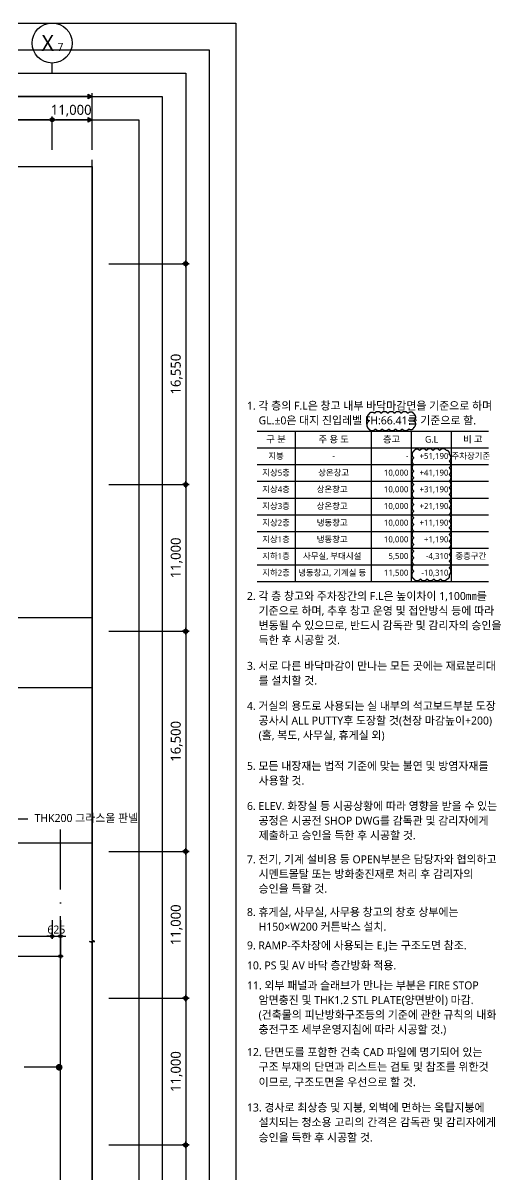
# Model space of a CAD drawing. Header units: millimetres. Extents: x 45782458 to 46215946, y 191740 to 1509539.
# Drawn here: x 45961792 to 45997585, y 963101 to 1049440 of the extents above; entities that cross this region are included whole.
import ezdxf
from ezdxf.enums import TextEntityAlignment as Align

# ---------------------------------------------------------------- set-up
doc = ezdxf.new("R2010")
doc.units = ezdxf.units.MM
doc.header["$LTSCALE"] = 1000
doc.header["$MEASUREMENT"] = 0
doc.header["$PDSIZE"] = -10
doc.linetypes.add('ACAD_ISO03W100', pattern=[30, 12, -18])
doc.linetypes.add('CEN', pattern=[62, 60, -1, 0, -1])
doc.layers.get('0').update_dxf_attribs({"linetype": 'CONTINUOUS'})
doc.layers.get('Defpoints').update_dxf_attribs({"color": 171, "linetype": 'CONTINUOUS'})
for name, color, linetype in [('Center(AR)', 30, 'CEN'), ('DIM', 7, 'CONTINUOUS'), ('LED', 7, 'CONTINUOUS'), ('NDIM', 7, 'CONTINUOUS'), ('SYM', 7, 'CONTINUOUS'), ('SYM(AXIS)', 7, 'CONTINUOUS'), ('TEXT(AXIS)', 2, 'CONTINUOUS'), ('TEXT(MIN)', 7, 'CONTINUOUS')]:
    doc.layers.add(name, color=color, linetype=linetype)
doc.layers.add('VE변경사항적용-20220616', color=10, linetype='CONTINUOUS', plot=False)
doc.styles.add('CGS', font='cgse', dxfattribs={"bigfont": 'cgs'})
doc.styles.add('TE', font='malgun_0.ttf')
doc.styles.add('나눔바른고딕', font='NanumBarunGothic.ttf')
doc.dimstyles.new('BA', dxfattribs={"dimscale": 500, "dimtxt": 3, "dimasz": 1, "dimexe": 1, "dimexo": 5, "dimgap": 0.9, "dimtad": 1, "dimdec": 0, "dimdsep": 46, "dimlunit": 6, "dimtxsty": 'TE', "dimblk": 'DDD', "dimcen": 2.5, "dimclrd": 256, "dimclre": 256, "dimclrt": 3, "dimazin": 2, "dimtfac": 1, "dimtdec": 0, "dimtix": 1, "dimtmove": 2, "dimatfit": 3, "dimldrblk": 'DDD', "dimfxl": 1, "dimtolj": 1, "dimtzin": 0, "dimarcsym": 2})
doc.dimstyles.new('NDIM 1200', dxfattribs={"dimscale": 500, "dimtxt": 3, "dimasz": 1, "dimexe": 2, "dimexo": 2, "dimgap": 1, "dimtad": 1, "dimdec": 0, "dimdsep": 46, "dimtxsty": 'CGS', "dimblk": 'DOT0', "dimcen": 1, "dimdle": 8, "dimclrd": 2, "dimclre": 2, "dimclrt": 2, "dimadec": 0, "dimazin": 0, "dimtfac": 1, "dimtdec": 0, "dimtix": 1, "dimtmove": 2, "dimatfit": 3, "dimldrblk": 'DOT0', "dimfxl": 1, "dimtolj": 1, "dimtzin": 0, "dimlwd": -1, "dimlwe": -1, "dimarcsym": 0})

# ---------------------------------------------------------------- blocks, each defined once
blk = doc.blocks.new('DDD')
at = {"layer": 'DIM', "color": 0}
for p, q in [((-1, 0), (1, 0)), ((0, -1), (0, 1))]:
    blk.add_line(p, q, dxfattribs=at)
for radius in [0.6, 0.3]:
    blk.add_circle((0, 0), radius, dxfattribs=at)
blk = doc.blocks.new('*D222')
at = {"layer": 'Defpoints', "color": 0, "ltscale": 0.4, "transparency": 16777216}
for p in [(45952972, 1042190), (45952972, 1038690), (45963972, 1038690)]:
    blk.add_point(p, dxfattribs=at)
at = {"layer": 'NDIM', "lineweight": -2, "ltscale": 0.4, "transparency": 16777216}
for p, q in [((45952972, 1039940), (45952972, 1042440)), ((45963722, 1042190), (45953222, 1042190)), ((45963972, 1039940), (45963972, 1042440))]:
    blk.add_line(p, q, dxfattribs=at)
at = {"layer": 'NDIM', "lineweight": -2, "ltscale": 0.4, "transparency": 16777216, "xscale": 250, "yscale": 250, "zscale": 250, "rotation": 180}
blk.add_blockref('DDD', (45952972, 1042190), dxfattribs=at)
at = {"layer": 'NDIM', "lineweight": -2, "ltscale": 0.4, "transparency": 16777216, "xscale": 250, "yscale": 250, "zscale": 250}
blk.add_blockref('DDD', (45963972, 1042190), dxfattribs=at)
at = {"layer": 'NDIM', "color": 3, "ltscale": 0.4, "transparency": 16777216, "insert": (45958472, 1042868), "char_height": 750, "attachment_point": 5, "style": 'TE'}
blk.add_mtext('\\A1;11,000', dxfattribs=at)
blk = doc.blocks.new('A$C2F20087E')
at = {"layer": 'SYM(AXIS)'}
blk.add_line((600, 0), (600, 300), dxfattribs=at)
blk.add_circle((600, 900), 600, dxfattribs=at)
blk = doc.blocks.new('*D543')
at = {"layer": 'Defpoints', "color": 0, "ltscale": 0.4, "transparency": 16777216}
for p in [(45966972, 965351), (45966972, 954351), (45973972, 954351)]:
    blk.add_point(p, dxfattribs=at)
at = {"layer": 'NDIM', "lineweight": -2, "ltscale": 0.4, "transparency": 16777216}
for p, q in [((45968222, 965351), (45974222, 965351)), ((45973972, 965101), (45973972, 954601)), ((45968222, 954351), (45974222, 954351))]:
    blk.add_line(p, q, dxfattribs=at)
at = {"layer": 'NDIM', "lineweight": -2, "ltscale": 0.4, "transparency": 16777216, "xscale": 250, "yscale": 250, "zscale": 250}
for p, rotation in [((45973972, 965351), 90), ((45973972, 954351), 270)]:
    blk.add_blockref('DDD', p, dxfattribs=dict(at, rotation=rotation))
at = {"layer": 'NDIM', "color": 3, "ltscale": 0.4, "transparency": 16777216, "insert": (45973295, 959851), "char_height": 750, "attachment_point": 5, "rotation": 90, "style": 'TE'}
blk.add_mtext('\\A1;11,000', dxfattribs=at)
blk = doc.blocks.new('*D544')
at = {"layer": 'Defpoints', "color": 0, "ltscale": 0.4, "transparency": 16777216}
for p in [(45966972, 976351), (45966972, 965351), (45973972, 965351)]:
    blk.add_point(p, dxfattribs=at)
at = {"layer": 'NDIM', "lineweight": -2, "ltscale": 0.4, "transparency": 16777216}
for p, q in [((45968222, 976351), (45974222, 976351)), ((45973972, 976101), (45973972, 965601)), ((45968222, 965351), (45974222, 965351))]:
    blk.add_line(p, q, dxfattribs=at)
at = {"layer": 'NDIM', "lineweight": -2, "ltscale": 0.4, "transparency": 16777216, "xscale": 250, "yscale": 250, "zscale": 250}
for p, rotation in [((45973972, 976351), 90), ((45973972, 965351), 270)]:
    blk.add_blockref('DDD', p, dxfattribs=dict(at, rotation=rotation))
at = {"layer": 'NDIM', "color": 3, "ltscale": 0.4, "transparency": 16777216, "insert": (45973295, 970851), "char_height": 750, "attachment_point": 5, "rotation": 90, "style": 'TE'}
blk.add_mtext('\\A1;11,000', dxfattribs=at)
blk = doc.blocks.new('*D545')
at = {"layer": 'Defpoints', "color": 0, "ltscale": 0.4, "transparency": 16777216}
for p in [(45966972, 987351), (45966972, 976351), (45973972, 976351)]:
    blk.add_point(p, dxfattribs=at)
at = {"layer": 'NDIM', "lineweight": -2, "ltscale": 0.4, "transparency": 16777216}
for p, q in [((45968222, 987351), (45974222, 987351)), ((45973972, 987101), (45973972, 976601)), ((45968222, 976351), (45974222, 976351))]:
    blk.add_line(p, q, dxfattribs=at)
at = {"layer": 'NDIM', "lineweight": -2, "ltscale": 0.4, "transparency": 16777216, "xscale": 250, "yscale": 250, "zscale": 250}
for p, rotation in [((45973972, 987351), 90), ((45973972, 976351), 270)]:
    blk.add_blockref('DDD', p, dxfattribs=dict(at, rotation=rotation))
at = {"layer": 'NDIM', "color": 3, "ltscale": 0.4, "transparency": 16777216, "insert": (45973295, 981851), "char_height": 750, "attachment_point": 5, "rotation": 90, "style": 'TE'}
blk.add_mtext('\\A1;11,000', dxfattribs=at)
blk = doc.blocks.new('*D546')
at = {"layer": 'Defpoints', "color": 0, "ltscale": 0.4, "transparency": 16777216}
for p in [(45966972, 1003851), (45966972, 987351), (45973972, 987351)]:
    blk.add_point(p, dxfattribs=at)
at = {"layer": 'NDIM', "lineweight": -2, "ltscale": 0.4, "transparency": 16777216}
for p, q in [((45968222, 1003851), (45974222, 1003851)), ((45973972, 1003601), (45973972, 987601)), ((45968222, 987351), (45974222, 987351))]:
    blk.add_line(p, q, dxfattribs=at)
at = {"layer": 'NDIM', "lineweight": -2, "ltscale": 0.4, "transparency": 16777216, "xscale": 250, "yscale": 250, "zscale": 250}
for p, rotation in [((45973972, 1003851), 90), ((45973972, 987351), 270)]:
    blk.add_blockref('DDD', p, dxfattribs=dict(at, rotation=rotation))
at = {"layer": 'NDIM', "color": 3, "ltscale": 0.4, "transparency": 16777216, "insert": (45973295, 995601), "char_height": 750, "attachment_point": 5, "rotation": 90, "style": 'TE'}
blk.add_mtext('\\A1;16,500', dxfattribs=at)
blk = doc.blocks.new('*D547')
at = {"layer": 'Defpoints', "color": 0, "ltscale": 0.4, "transparency": 16777216}
for p in [(45966972, 1014851), (45966972, 1003851), (45973972, 1003851)]:
    blk.add_point(p, dxfattribs=at)
at = {"layer": 'NDIM', "lineweight": -2, "ltscale": 0.4, "transparency": 16777216}
for p, q in [((45968222, 1014851), (45974222, 1014851)), ((45973972, 1014601), (45973972, 1004101)), ((45968222, 1003851), (45974222, 1003851))]:
    blk.add_line(p, q, dxfattribs=at)
at = {"layer": 'NDIM', "lineweight": -2, "ltscale": 0.4, "transparency": 16777216, "xscale": 250, "yscale": 250, "zscale": 250}
for p, rotation in [((45973972, 1014851), 90), ((45973972, 1003851), 270)]:
    blk.add_blockref('DDD', p, dxfattribs=dict(at, rotation=rotation))
at = {"layer": 'NDIM', "color": 3, "ltscale": 0.4, "transparency": 16777216, "insert": (45973295, 1009351), "char_height": 750, "attachment_point": 5, "rotation": 90, "style": 'TE'}
blk.add_mtext('\\A1;11,000', dxfattribs=at)
blk = doc.blocks.new('*D548')
at = {"layer": 'Defpoints', "color": 0, "ltscale": 0.4, "transparency": 16777216}
for p in [(45966972, 1031401), (45966972, 1014851), (45973972, 1014851)]:
    blk.add_point(p, dxfattribs=at)
at = {"layer": 'NDIM', "lineweight": -2, "ltscale": 0.4, "transparency": 16777216}
for p, q in [((45968222, 1031401), (45974222, 1031401)), ((45973972, 1031151), (45973972, 1015101)), ((45968222, 1014851), (45974222, 1014851))]:
    blk.add_line(p, q, dxfattribs=at)
at = {"layer": 'NDIM', "lineweight": -2, "ltscale": 0.4, "transparency": 16777216, "xscale": 250, "yscale": 250, "zscale": 250}
for p, rotation in [((45973972, 1031401), 90), ((45973972, 1014851), 270)]:
    blk.add_blockref('DDD', p, dxfattribs=dict(at, rotation=rotation))
at = {"layer": 'NDIM', "color": 3, "ltscale": 0.4, "transparency": 16777216, "insert": (45973295, 1023126), "char_height": 750, "attachment_point": 5, "rotation": 90, "style": 'TE'}
blk.add_mtext('\\A1;16,550', dxfattribs=at)
blk = doc.blocks.new('*D700')
at = {"layer": 'Defpoints', "color": 0, "ltscale": 0.4, "transparency": 16777216}
for p in [(45963972, 982501), (45964597, 982501), (45964597, 981001)]:
    blk.add_point(p, dxfattribs=at)
at = {"layer": 'NDIM', "lineweight": -2, "ltscale": 0.4, "transparency": 16777216}
for p, q in [((45963972, 982201), (45963972, 980801)), ((45964597, 982201), (45964597, 980801)), ((45963772, 981001), (45963572, 981001)), ((45963972, 981001), (45964597, 981001)), ((45964797, 981001), (45964997, 981001))]:
    blk.add_line(p, q, dxfattribs=at)
at = {"layer": 'NDIM', "lineweight": -2, "ltscale": 0.4, "transparency": 16777216, "xscale": 200, "yscale": 200, "zscale": 200}
blk.add_blockref('DDD', (45963972, 981001), dxfattribs=at)
at = {"layer": 'NDIM', "lineweight": -2, "ltscale": 0.4, "transparency": 16777216, "xscale": 200, "yscale": 200, "zscale": 200, "rotation": 180}
blk.add_blockref('DDD', (45964597, 981001), dxfattribs=at)
at = {"layer": 'NDIM', "color": 3, "ltscale": 0.4, "transparency": 16777216, "insert": (45964285, 981491), "char_height": 600, "attachment_point": 5, "style": 'TE'}
blk.add_mtext('\\A1;625', dxfattribs=at)
blk = doc.blocks.new('*D702')
at = {"layer": 'Defpoints', "color": 0, "ltscale": 0.4, "transparency": 16777216}
for p in [(45950522, 982501), (45964597, 982501), (45964597, 979501)]:
    blk.add_point(p, dxfattribs=at)
at = {"layer": 'NDIM', "lineweight": -2, "ltscale": 0.4, "transparency": 16777216}
for p, q in [((45950522, 982201), (45950522, 979301)), ((45964597, 982201), (45964597, 979301)), ((45950722, 979501), (45964397, 979501))]:
    blk.add_line(p, q, dxfattribs=at)
at = {"layer": 'NDIM', "lineweight": -2, "ltscale": 0.4, "transparency": 16777216, "xscale": 200, "yscale": 200, "zscale": 200, "rotation": 180}
blk.add_blockref('DDD', (45950522, 979501), dxfattribs=at)
at = {"layer": 'NDIM', "lineweight": -2, "ltscale": 0.4, "transparency": 16777216, "xscale": 200, "yscale": 200, "zscale": 200}
blk.add_blockref('DDD', (45964597, 979501), dxfattribs=at)
at = {"layer": 'NDIM', "color": 3, "ltscale": 0.4, "transparency": 16777216, "insert": (45957560, 980043), "char_height": 600, "attachment_point": 5, "style": 'TE'}
blk.add_mtext('\\A1;14,075', dxfattribs=at)
blk = doc.blocks.new('*D704')
at = {"layer": 'Defpoints', "color": 0, "ltscale": 0.4, "transparency": 16777216}
for p in [(45950522, 982501), (45963972, 982501), (45963972, 981001)]:
    blk.add_point(p, dxfattribs=at)
at = {"layer": 'NDIM', "lineweight": -2, "ltscale": 0.4, "transparency": 16777216}
for p, q in [((45950522, 982201), (45950522, 980801)), ((45963972, 982201), (45963972, 980801)), ((45950722, 981001), (45963772, 981001))]:
    blk.add_line(p, q, dxfattribs=at)
at = {"layer": 'NDIM', "lineweight": -2, "ltscale": 0.4, "transparency": 16777216, "xscale": 200, "yscale": 200, "zscale": 200, "rotation": 180}
blk.add_blockref('DDD', (45950522, 981001), dxfattribs=at)
at = {"layer": 'NDIM', "lineweight": -2, "ltscale": 0.4, "transparency": 16777216, "xscale": 200, "yscale": 200, "zscale": 200}
blk.add_blockref('DDD', (45963972, 981001), dxfattribs=at)
at = {"layer": 'NDIM', "color": 3, "ltscale": 0.4, "transparency": 16777216, "insert": (45957247, 981543), "char_height": 600, "attachment_point": 5, "style": 'TE'}
blk.add_mtext('\\A1;13,450', dxfattribs=at)
blk = doc.blocks.new('sadnjfknkfggfhfgh')
at = {"layer": 'TEXT(MIN)'}
for points in [[(43152817, 1561090), (43187500, 1561090)], [(43158517, 1561090), (43158517, 1538590)], [(43169917, 1561090), (43169917, 1538590)], [(43175917, 1561090), (43175917, 1538590)], [(43181917, 1561090), (43181917, 1538590)], [(43152817, 1558590), (43187500, 1558590)], [(43152817, 1556090), (43187500, 1556090)], [(43152817, 1553590), (43187500, 1553590)], [(43152817, 1551090), (43187500, 1551090)], [(43152817, 1548590), (43187500, 1548590)], [(43152817, 1546090), (43187500, 1546090)], [(43152817, 1543590), (43187500, 1543590)], [(43152817, 1541090), (43187500, 1541090)], [(43152817, 1538590), (43187500, 1538590)]]:
    blk.add_lwpolyline(points, dxfattribs=at)
at = {"layer": 'VE변경사항적용-20220616', "linetype": 'ACAD_ISO03W100'}
for points in [[(43169553, 1561457, 0.5205671), (43170553, 1561457, 0.5205671), (43171553, 1561457, 0.5205671), (43172553, 1561457, 0.5205671), (43173553, 1561457, 0.5205671), (43174553, 1561457, 0.5205671), (43175553, 1561457, 0.5205671), (43176324, 1561686, 0.5205671), (43176324, 1562686, 0.5205671), (43176324, 1563686, 0.5205671), (43175411, 1563773, 0.5205671), (43174411, 1563773, 0.5205671), (43173411, 1563773, 0.5205671), (43172411, 1563773, 0.5205671), (43171411, 1563773, 0.5205671), (43170411, 1563773, 0.5205671), (43169553, 1563630, 0.5205671), (43169553, 1562630, 0.5205671)], [(43176283, 1538961, 0.5205671), (43177283, 1538961, 0.5205671), (43178283, 1538961, 0.5205671), (43179283, 1538961, 0.5205671), (43180283, 1538961, 0.5205671), (43181283, 1538961, 0.5205671), (43181611, 1539632, 0.5205671), (43181611, 1540632, 0.5205671), (43181611, 1541632, 0.5205671), (43181611, 1542632, 0.5205671), (43181611, 1543632, 0.5205671), (43181611, 1544632, 0.5205671), (43181611, 1545632, 0.5205671), (43181611, 1546632, 0.5205671), (43181611, 1547632, 0.5205671), (43181611, 1548632, 0.5205671), (43181611, 1549632, 0.5205671), (43181611, 1550632, 0.5205671), (43181611, 1551632, 0.5205671), (43181611, 1552632, 0.5205671), (43181611, 1553632, 0.5205671), (43181611, 1554632, 0.5205671), (43181611, 1555632, 0.5205671), (43181611, 1556632, 0.5205671), (43181611, 1557632, 0.5205671), (43181186, 1558208, 0.5205671), (43180186, 1558208, 0.5205671), (43179186, 1558208, 0.5205671), (43178186, 1558208, 0.5205671), (43177186, 1558208, 0.5205671), (43176283, 1558111, 0.5205671), (43176283, 1557111, 0.5205671), (43176283, 1556111, 0.5205671), (43176283, 1555111, 0.5205671), (43176283, 1554111, 0.5205671), (43176283, 1553111, 0.5205671), (43176283, 1552111, 0.5205671), (43176283, 1551111, 0.5205671), (43176283, 1550111, 0.5205671), (43176283, 1549111, 0.5205671), (43176283, 1548111, 0.5205671), (43176283, 1547111, 0.5205671), (43176283, 1546111, 0.5205671), (43176283, 1545111, 0.5205671), (43176283, 1544111, 0.5205671), (43176283, 1543111, 0.5205671), (43176283, 1542111, 0.5205671), (43176283, 1541111, 0.5205671), (43176283, 1540111, 0.5205671)]]:
    blk.add_lwpolyline(points, format="xyb", close=True, dxfattribs=at)
at = {"layer": 'TEXT(MIN)', "style": '나눔바른고딕'}
for s, p in [('1. 각 층의 F.L은 창고 내부 바닥마감면을 기준으로 하며', (43151304, 1564928)), ('GL.±0은 대지 진입레벨 FH:66.41를 기준으로 함.', (43153044, 1562728)), ('2. 각 층 창고와 주차장간의 F.L은 높이차이 1,100㎜를', (43151304, 1536398)), ('기준으로 하며, 추후 창고 운영 및 접안방식 등에 따라', (43153044, 1534198)), ('변동될 수 있으므로, 반드시 감독관 및 감리자의 승인을', (43153044, 1531998)), ('득한 후 시공할 것.', (43153044, 1529798)), ('3. 서로 다른 바닥마감이 만나는 모든 곳에는 재료분리대', (43151304, 1525928)), ('를 설치할 것.', (43153044, 1523728)), ('4. 거실의 용도로 사용되는 실 내부의 석고보드부분 도장', (43151304, 1519928)), ('공사시 ALL PUTTY후 도장할 것(천장 마감높이+200)', (43153044, 1517728)), ('(홀, 복도, 사무실, 휴게실 외)', (43153044, 1515528)), ('5. 모든 내장재는 법적 기준에 맞는 불연 및 방염자재를', (43151304, 1510928)), ('사용할 것.', (43153044, 1508728)), ('6. ELEV. 화장실 등 시공상황에 따라 영향을 받을 수 있는', (43151304, 1504928)), ('공정은 시공전 SHOP DWG를 감독관 및 감리자에게', (43153044, 1502728)), ('제출하고 승인을 득한 후 시공할 것.', (43153044, 1500528)), ('7. 전기, 기계 설비용 등 OPEN부분은 담당자와 협의하고', (43151304, 1496928)), ('시멘트몰탈 또는 방화충진재로 처리 후 감리자의', (43153044, 1494728)), ('승인을 득할 것.', (43153044, 1492528)), ('8. 휴게실, 사무실, 사무용 창고의 창호 상부에는', (43151304, 1489028)), ('H150×W200 커튼박스 설치.', (43153044, 1486828)), ('9. RAMP-주차장에 사용되는 E.J는 구조도면 참조.', (43151304, 1484028)), ('10. PS 및 AV 바닥 층간방화 적용.', (43151304, 1481028)), ('11. 외부 패널과 슬래브가 만나는 부분은 FIRE STOP', (43151304, 1478028)), ('암면충진 및 THK1.2 STL PLATE(양면받이) 마감.', (43153044, 1475828)), ('(건축물의 피난방화구조등의 기준에 관한 규칙의 내화', (43153044, 1473628)), ('충전구조 세부운영지침에 따라 시공할 것.)', (43153044, 1471428)), ('12. 단면도를 포함한 건축 CAD 파일에 명기되어 있는', (43151304, 1468028)), ('구조 부재의 단면과 리스트는 검토 및 참조를 위한것', (43153044, 1465828)), ('이므로, 구조도면을 우선으로 할 것.', (43153044, 1463528)), ('13. 경사로 최상층 및 지붕, 외벽에 면하는 옥탑지붕에', (43151304, 1459728)), ('설치되는 청소용 고리의 간격은 감독관 및 감리자에게', (43153044, 1457528)), ('승인을 득한 후 시공할 것.', (43153044, 1455228))]:
    blk.add_text(s, height=1200, dxfattribs=at).set_placement(p, align=Align.MIDDLE_LEFT)
for s, height, p in [('구 분', 1000, (43155666, 1559896)), ('주 용 도', 1000, (43164299, 1559896)), ('층고', 1000, (43172962, 1559896)), ('G.L', 1000, (43178962, 1559896)), ('비 고', 1000, (43185143, 1559896)), ('지붕', 900, (43155666, 1557396)), ('주차장기준', 900, (43184845, 1557396)), ('-', 900, (43164289, 1557396)), ('지상5층', 900, (43155666, 1554896)), ('상온창고', 900, (43164289, 1554896)), ('지상4층', 900, (43155666, 1552396)), ('상온창고', 900, (43164070, 1552396)), ('지상3층', 900, (43155666, 1549896)), ('상온창고', 900, (43164070, 1549896)), ('지상2층', 900, (43155666, 1547396)), ('냉동창고', 900, (43164070, 1547396)), ('냉동창고', 900, (43164070, 1544896)), ('지상1층', 900, (43155666, 1544896)), ('지하1층', 900, (43155666, 1542396)), ('사무실, 부대시설', 900, (43164070, 1542396)), ('중층구간', 900, (43184845, 1542396)), ('지하2층', 900, (43155666, 1539896)), ('냉동창고, 기계실 등', 900, (43164070, 1539896))]:
    blk.add_text(s, height=height, dxfattribs=at).set_placement(p, align=Align.MIDDLE_CENTER)
for s, p in [('+51,190', (43181487, 1557396)), ('-', (43175487, 1557396)), ('10,000', (43175487, 1554896)), ('+41,190', (43181487, 1554896)), ('10,000', (43175487, 1552396)), ('+31,190', (43181487, 1552396)), ('10,000', (43175487, 1549896)), ('+21,190', (43181487, 1549896)), ('10,000', (43175487, 1547396)), ('+11,190', (43181487, 1547396)), ('10,000', (43175487, 1544896)), ('+1,190', (43181487, 1544896)), ('5,500', (43175487, 1542396)), ('-4,310', (43181487, 1542396)), ('11,500', (43175487, 1539896)), ('-10,310', (43181487, 1539896))]:
    blk.add_text(s, height=900, dxfattribs=at).set_placement(p, align=Align.MIDDLE_RIGHT)
blk = doc.blocks.new('DOT0')
blk.add_line((-3, 0), (3, 0))
at = {"color": 6}
blk.add_circle((0, 0), 0.75, dxfattribs=at)

msp = doc.modelspace()

# ---------------------------------------------------------------- linework, layer by layer
at = {"color": 6}
for points in [[(45966972.3, 1043940.2), (45966672.3, 1043767), (45966672.3, 1044113.4)], [(45966972.3, 1042190.2), (45966672.3, 1042017), (45966672.3, 1042363.4)]]:
    msp.add_lwpolyline(points, close=True, dxfattribs=at)
at = {"layer": 'Center(AR)'}
for p, q in [((45907334.8, 1004888.8), (45966972.3, 1004888.8)), ((45964597.3, 922490.2), (45964597.3, 989001.3)), ((45896334.8, 988001.3), (45966972.3, 988001.3))]:
    msp.add_line(p, q, dxfattribs=at)
at = {"layer": 'Defpoints'}
msp.add_line((45853593.1, 999626.3), (45966972.3, 999626.3), dxfattribs=at)
for points in [[(45977722.3, 911740.2), (45801022.3, 911740.2), (45801022.3, 1049440.2), (45977722.3, 1049440.2)], [(45975722.3, 913740.2), (45803022.3, 913740.2), (45803022.3, 1047440.2), (45975722.3, 1047440.2)], [(45973972.3, 915490.2), (45804772.3, 915490.2), (45804772.3, 1045690.2), (45973972.3, 1045690.2)], [(45972222.3, 917240.2), (45806522.3, 917240.2), (45806522.3, 1043940.2), (45972222.3, 1043940.2)], [(45970472.3, 918990.2), (45808272.3, 918990.2), (45808272.3, 1042190.2), (45970472.3, 1042190.2)], [(45966972.3, 922490.2), (45811772.3, 922490.2), (45811772.3, 1038690.2), (45966972.3, 1038690.2)], [(45966972.3, 922490.2), (45824022.3, 922490.2), (45824022.3, 1038690.2), (45966972.3, 1038690.2)]]:
    msp.add_lwpolyline(points, close=True, dxfattribs=at)
at = {"layer": 'LED', "ltscale": 10000}
msp.add_line((45961408.3, 989781.8), (45962162.4, 989781.8), dxfattribs=at)
at = {"layer": 'NDIM', "ltscale": 0.4}
for p, q in [((45966972.3, 1043940.2), (45898222.3, 1043940.2)), ((45966972.3, 1039940.2), (45966972.3, 1044190.2)), ((45966972.3, 1042190.2), (45964222.3, 1042190.2))]:
    msp.add_line(p, q, dxfattribs=at)
at = {"layer": 'SYM', "color": 8}
msp.add_lwpolyline([(45966972.3, 921990.2), (45966972.4, 980490.2), (45966772.3, 980590.2), (45967172.3, 980590.2), (45966972.3, 980690.2), (45966972.3, 1039190.2)], dxfattribs=at)

# ---------------------------------------------------------------- block references
for name, p, xscale, yscale, zscale in [('A$C2F20087E', (45962472.3, 1045690.2), 2.5, 2.5, 2.5), ('sadnjfknkfggfhfgh', (24402910.6, 238295.1), 0.5, 0.5, 0.5)]:
    msp.add_blockref(name, p, dxfattribs=dict(xscale=xscale, yscale=yscale, zscale=zscale))

# ---------------------------------------------------------------- texts
at = {"layer": 'NDIM', "color": 3, "ltscale": 0.4, "insert": (45965397.2, 1042867.6), "char_height": 750, "attachment_point": 5, "style": 'TE'}
msp.add_mtext('\\A1;11,000', dxfattribs=at)
at = {"layer": 'TEXT(AXIS)', "style": '나눔바른고딕'}
for s, height, p in [('X', 1200, (45963643.2, 1047950.1)), ('7', 600, (45964591.3, 1047650.2))]:
    msp.add_text(s, height=height, dxfattribs=at).set_placement(p, align=Align.MIDDLE)
at = {"layer": 'TEXT(MIN)', "style": '나눔바른고딕'}
msp.add_text('THK200 그라스울 판넬', height=600, dxfattribs=at).set_placement((45970417.9, 989854.1), align=Align.MIDDLE_RIGHT)

# ---------------------------------------------------------------- dimensions: what is measured, and where the dimension line sits
at = {"layer": 'NDIM', "ltscale": 0.4}
for base, p1, p2, angle, picture, middle in [((45952972.3, 1042190.2), (45963972.3, 1038690.2), (45952972.3, 1038690.2), 180, '*D222', (45958472.3, 1042867.6)), ((45973972.3, 1014851.3), (45966972.3, 1031401.3), (45966972.3, 1014851.3), 270, '*D548', (45973294.8, 1023126.3)), ((45973972.3, 1003851.3), (45966972.3, 1014851.3), (45966972.3, 1003851.3), 270, '*D547', (45973294.8, 1009351.3)), ((45973972.3, 987351.3), (45966972.3, 1003851.3), (45966972.3, 987351.3), 270, '*D546', (45973294.8, 995601.3)), ((45973972.3, 976351.3), (45966972.3, 987351.3), (45966972.3, 976351.3), 270, '*D545', (45973294.8, 981851.3)), ((45973972.3, 965351.3), (45966972.3, 976351.3), (45966972.3, 965351.3), 270, '*D544', (45973294.8, 970851.3)), ((45973972.3, 954351.3), (45966972.3, 965351.3), (45966972.3, 954351.3), 270, '*D543', (45973294.8, 959851.3))]:
    dim = msp.add_linear_dim(base=base, p1=p1, p2=p2, angle=angle, dimstyle='BA', override={"dimscale": 250}, dxfattribs=at)
    dim.commit()
    dim.dimension.update_dxf_attribs({"geometry": picture, "text_midpoint": middle})
for base, p1, p2, picture, middle in [((45964597.3, 979501.3), (45950522.3, 982501.3), (45964597.3, 982501.3), '*D702', (45957559.8, 980043.3)), ((45963972.3, 981001.3), (45950522.3, 982501.3), (45963972.3, 982501.3), '*D704', (45957247.3, 981543.3)), ((45964597.3, 981001.3), (45963972.3, 982501.3), (45964597.3, 982501.3), '*D700', (45964284.8, 981491.3))]:
    dim = msp.add_linear_dim(base=base, p1=p1, p2=p2, dimstyle='BA', override={"dimscale": 200, "dimexo": 1.5}, dxfattribs=at)
    dim.commit()
    dim.dimension.update_dxf_attribs({"geometry": picture, "text_midpoint": middle})

# ---------------------------------------------------------------- leaders
at = {"layer": 'LED', "ltscale": 10000}
msp.add_leader([(45964497.3, 971175.2), (45961871.7, 971175.2)], dimstyle='NDIM 1200', override={"dimasz": 1, "dimtad": 0, "dimclrd": 256, "dimldrblk": 'Dot'}, dxfattribs=at)

doc.saveas('drawing.dxf')
